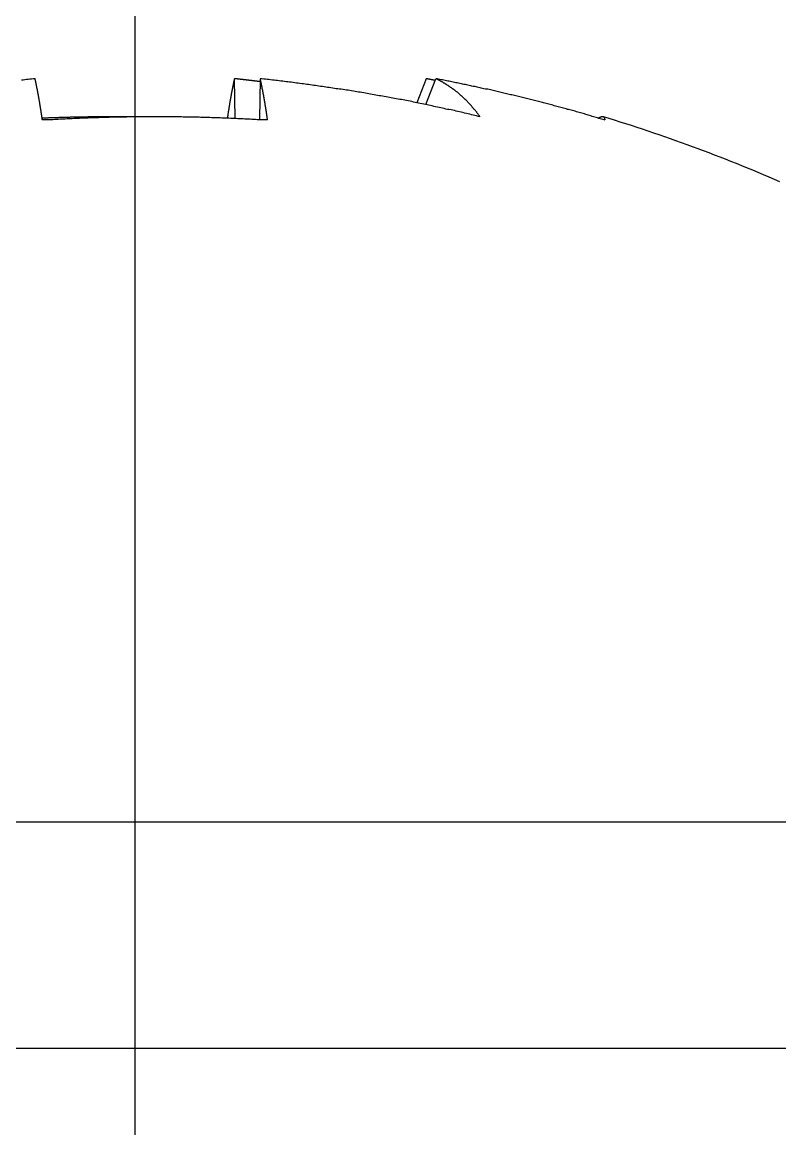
# Model space of a CAD drawing. Extents: x 1 to 262, y 0 to 247.
# Drawn here: x 69.539 to 71.885, y 107.518 to 110.946 of the extents above; entities that cross this region are included whole.
import ezdxf

# ---------------------------------------------------------------- set-up
doc = ezdxf.new("R2010")
doc.units = 0
doc.linetypes.add('CENTER', pattern=[50.8, 31.75, -6.35, 6.35, -6.35])
doc.layers.get('0').update_dxf_attribs({"linetype": 'CONTINUOUS'})
doc.layers.add('CENTER', color=1, linetype='CENTER')

msp = doc.modelspace()

# ---------------------------------------------------------------- linework, layer by layer
at = {"color": 7, "linetype": 'CONTINUOUS'}
for p, q in [((70.1985, 110.6478), (70.1964, 110.7705)), ((70.2764, 110.7705), (70.2742, 110.6441)), ((70.7899, 110.7705), (70.761, 110.6964)), ((70.7892, 110.6906), (70.8203, 110.7705)), ((72.8377, 108.468), (66.9499, 108.468)), ((61.8877, 107.768), (77.8877, 107.768))]:
    msp.add_line(p, q, dxfattribs=at)
for points in [[(69.579, 110.771, 0), (69.5738, 110.77, 0), (69.5685, 110.769, 0), (69.5632, 110.769, 0), (69.558, 110.768, 0), (69.5527, 110.768, 0), (69.5474, 110.767, 0), (69.5422, 110.766, 0), (69.5369, 110.766, 0)], [(69.6018, 110.643, 0), (69.6017, 110.644, 0), (69.6015, 110.645, 0), (69.6013, 110.646, 0), (69.6011, 110.647, 0), (69.601, 110.649, 0), (69.6008, 110.65, 0), (69.6006, 110.651, 0), (69.6004, 110.652, 0), (69.6003, 110.653, 0), (69.6001, 110.655, 0), (69.5999, 110.656, 0), (69.5997, 110.657, 0), (69.5996, 110.658, 0), (69.5994, 110.659, 0), (69.5992, 110.661, 0), (69.599, 110.662, 0), (69.5989, 110.663, 0), (69.5987, 110.664, 0), (69.5985, 110.665, 0), (69.5983, 110.666, 0), (69.5981, 110.667, 0), (69.598, 110.669, 0), (69.5978, 110.67, 0), (69.5976, 110.671, 0), (69.5974, 110.672, 0), (69.5973, 110.673, 0), (69.5971, 110.674, 0), (69.5969, 110.675, 0), (69.5967, 110.677, 0), (69.5966, 110.678, 0), (69.5964, 110.679, 0), (69.5962, 110.68, 0), (69.596, 110.681, 0), (69.5958, 110.682, 0), (69.5957, 110.683, 0), (69.5955, 110.684, 0), (69.5953, 110.685, 0), (69.5951, 110.687, 0), (69.595, 110.688, 0), (69.5948, 110.689, 0), (69.5946, 110.69, 0), (69.5944, 110.691, 0), (69.5942, 110.692, 0), (69.5941, 110.693, 0), (69.5939, 110.694, 0), (69.5937, 110.695, 0), (69.5935, 110.696, 0), (69.5934, 110.697, 0), (69.5932, 110.698, 0), (69.593, 110.699, 0), (69.5928, 110.7, 0), (69.5926, 110.701, 0), (69.5925, 110.702, 0), (69.5923, 110.704, 0), (69.5921, 110.705, 0), (69.5919, 110.706, 0), (69.5918, 110.707, 0), (69.5916, 110.708, 0), (69.5914, 110.709, 0), (69.5912, 110.71, 0), (69.591, 110.711, 0), (69.5909, 110.712, 0), (69.5907, 110.713, 0), (69.5905, 110.714, 0), (69.5903, 110.715, 0), (69.5902, 110.716, 0), (69.59, 110.717, 0), (69.5898, 110.718, 0), (69.5896, 110.719, 0), (69.5894, 110.72, 0), (69.5893, 110.721, 0), (69.5891, 110.722, 0), (69.5889, 110.723, 0), (69.5887, 110.723, 0), (69.5885, 110.724, 0), (69.5884, 110.725, 0), (69.5882, 110.726, 0), (69.588, 110.727, 0), (69.5878, 110.728, 0), (69.5876, 110.729, 0), (69.5875, 110.73, 0), (69.5873, 110.731, 0), (69.5871, 110.732, 0), (69.5869, 110.733, 0), (69.5868, 110.734, 0), (69.5866, 110.735, 0), (69.5864, 110.736, 0), (69.5862, 110.737, 0), (69.586, 110.738, 0), (69.5859, 110.738, 0), (69.5857, 110.739, 0), (69.5855, 110.74, 0), (69.5853, 110.741, 0), (69.5851, 110.742, 0), (69.585, 110.743, 0), (69.5848, 110.744, 0), (69.5846, 110.745, 0), (69.5844, 110.746, 0), (69.5842, 110.747, 0), (69.5841, 110.747, 0), (69.5839, 110.748, 0), (69.5837, 110.749, 0), (69.5835, 110.75, 0), (69.5833, 110.751, 0), (69.5832, 110.752, 0), (69.583, 110.753, 0), (69.5828, 110.753, 0), (69.5826, 110.754, 0), (69.5824, 110.755, 0), (69.5823, 110.756, 0), (69.5821, 110.757, 0), (69.5819, 110.758, 0), (69.5817, 110.758, 0), (69.5815, 110.759, 0), (69.5814, 110.76, 0), (69.5812, 110.761, 0), (69.581, 110.762, 0), (69.5808, 110.763, 0), (69.5806, 110.763, 0), (69.5805, 110.764, 0), (69.5803, 110.765, 0), (69.5801, 110.766, 0), (69.5799, 110.767, 0), (69.5797, 110.767, 0), (69.5796, 110.768, 0), (69.5794, 110.769, 0), (69.5792, 110.77, 0), (69.579, 110.771, 0)], [(70.1964, 110.771, 0), (70.1962, 110.77, 0), (70.1961, 110.769, 0), (70.1959, 110.768, 0), (70.1957, 110.768, 0), (70.1956, 110.767, 0), (70.1954, 110.766, 0), (70.1952, 110.765, 0), (70.195, 110.764, 0), (70.1949, 110.764, 0), (70.1947, 110.763, 0), (70.1945, 110.762, 0), (70.1943, 110.761, 0), (70.1942, 110.761, 0), (70.194, 110.76, 0), (70.1938, 110.759, 0), (70.1936, 110.758, 0), (70.1935, 110.757, 0), (70.1933, 110.757, 0), (70.1931, 110.756, 0), (70.193, 110.755, 0), (70.1928, 110.754, 0), (70.1926, 110.753, 0), (70.1924, 110.753, 0), (70.1923, 110.752, 0), (70.1921, 110.751, 0), (70.1919, 110.75, 0), (70.1917, 110.749, 0), (70.1916, 110.748, 0), (70.1914, 110.748, 0), (70.1912, 110.747, 0), (70.1911, 110.746, 0), (70.1909, 110.745, 0), (70.1907, 110.744, 0), (70.1905, 110.743, 0), (70.1904, 110.742, 0), (70.1902, 110.742, 0), (70.19, 110.741, 0), (70.1899, 110.74, 0), (70.1897, 110.739, 0), (70.1895, 110.738, 0), (70.1893, 110.737, 0), (70.1892, 110.736, 0), (70.189, 110.735, 0), (70.1888, 110.735, 0), (70.1886, 110.734, 0), (70.1885, 110.733, 0), (70.1883, 110.732, 0), (70.1881, 110.731, 0), (70.188, 110.73, 0), (70.1878, 110.729, 0), (70.1876, 110.728, 0), (70.1874, 110.727, 0), (70.1873, 110.726, 0), (70.1871, 110.726, 0), (70.1869, 110.725, 0), (70.1868, 110.724, 0), (70.1866, 110.723, 0), (70.1864, 110.722, 0), (70.1862, 110.721, 0), (70.1861, 110.72, 0), (70.1859, 110.719, 0), (70.1857, 110.718, 0), (70.1856, 110.717, 0), (70.1854, 110.716, 0), (70.1852, 110.715, 0), (70.185, 110.714, 0), (70.1849, 110.713, 0), (70.1847, 110.712, 0), (70.1845, 110.711, 0), (70.1844, 110.71, 0), (70.1842, 110.709, 0), (70.184, 110.708, 0), (70.1838, 110.708, 0), (70.1837, 110.707, 0), (70.1835, 110.706, 0), (70.1833, 110.705, 0), (70.1832, 110.704, 0), (70.183, 110.703, 0), (70.1828, 110.702, 0), (70.1826, 110.701, 0), (70.1825, 110.7, 0), (70.1823, 110.699, 0), (70.1821, 110.698, 0), (70.182, 110.697, 0), (70.1818, 110.696, 0), (70.1816, 110.694, 0), (70.1814, 110.693, 0), (70.1813, 110.692, 0), (70.1811, 110.691, 0), (70.1809, 110.69, 0), (70.1808, 110.689, 0), (70.1806, 110.688, 0), (70.1804, 110.687, 0), (70.1803, 110.686, 0), (70.1801, 110.685, 0), (70.1799, 110.684, 0), (70.1797, 110.683, 0), (70.1796, 110.682, 0), (70.1794, 110.681, 0), (70.1792, 110.68, 0), (70.1791, 110.679, 0), (70.1789, 110.678, 0), (70.1787, 110.677, 0), (70.1786, 110.676, 0), (70.1784, 110.675, 0), (70.1782, 110.673, 0), (70.178, 110.672, 0), (70.1779, 110.671, 0), (70.1777, 110.67, 0), (70.1775, 110.669, 0), (70.1774, 110.668, 0), (70.1772, 110.667, 0), (70.177, 110.666, 0), (70.1769, 110.665, 0), (70.1767, 110.664, 0), (70.1765, 110.662, 0), (70.1763, 110.661, 0), (70.1762, 110.66, 0), (70.176, 110.659, 0), (70.1758, 110.658, 0), (70.1757, 110.657, 0), (70.1755, 110.656, 0), (70.1753, 110.655, 0), (70.1752, 110.653, 0), (70.175, 110.652, 0), (70.1748, 110.651, 0), (70.1747, 110.65, 0), (70.1745, 110.649, 0)], [(70.2762, 110.761, 0), (70.2756, 110.761, 0), (70.275, 110.762, 0), (70.2743, 110.762, 0), (70.2737, 110.762, 0), (70.2731, 110.762, 0), (70.2725, 110.762, 0), (70.2718, 110.762, 0), (70.2712, 110.762, 0), (70.2706, 110.762, 0), (70.27, 110.762, 0), (70.2693, 110.762, 0), (70.2687, 110.762, 0), (70.2681, 110.762, 0), (70.2675, 110.762, 0), (70.2669, 110.763, 0), (70.2662, 110.763, 0), (70.2656, 110.763, 0), (70.265, 110.763, 0), (70.2644, 110.763, 0), (70.2637, 110.763, 0), (70.2631, 110.763, 0), (70.2625, 110.763, 0), (70.2619, 110.763, 0), (70.2612, 110.763, 0), (70.2606, 110.763, 0), (70.26, 110.763, 0), (70.2594, 110.763, 0), (70.2588, 110.763, 0), (70.2581, 110.764, 0), (70.2575, 110.764, 0), (70.2569, 110.764, 0), (70.2563, 110.764, 0), (70.2556, 110.764, 0), (70.255, 110.764, 0), (70.2544, 110.764, 0), (70.2538, 110.764, 0), (70.2531, 110.764, 0), (70.2525, 110.764, 0), (70.2519, 110.764, 0), (70.2513, 110.764, 0), (70.2507, 110.764, 0), (70.25, 110.765, 0), (70.2494, 110.765, 0), (70.2488, 110.765, 0), (70.2482, 110.765, 0), (70.2475, 110.765, 0), (70.2469, 110.765, 0), (70.2463, 110.765, 0), (70.2457, 110.765, 0), (70.245, 110.765, 0), (70.2444, 110.765, 0), (70.2438, 110.765, 0), (70.2432, 110.765, 0), (70.2425, 110.765, 0), (70.2419, 110.765, 0), (70.2413, 110.766, 0), (70.2407, 110.766, 0), (70.2401, 110.766, 0), (70.2394, 110.766, 0), (70.2388, 110.766, 0), (70.2382, 110.766, 0), (70.2376, 110.766, 0), (70.2369, 110.766, 0), (70.2363, 110.766, 0), (70.2357, 110.766, 0), (70.2351, 110.766, 0), (70.2344, 110.766, 0), (70.2338, 110.766, 0), (70.2332, 110.766, 0), (70.2326, 110.767, 0), (70.232, 110.767, 0), (70.2313, 110.767, 0), (70.2307, 110.767, 0), (70.2301, 110.767, 0), (70.2295, 110.767, 0), (70.2288, 110.767, 0), (70.2282, 110.767, 0), (70.2276, 110.767, 0), (70.227, 110.767, 0), (70.2263, 110.767, 0), (70.2257, 110.767, 0), (70.2251, 110.767, 0), (70.2245, 110.767, 0), (70.2238, 110.768, 0), (70.2232, 110.768, 0), (70.2226, 110.768, 0), (70.222, 110.768, 0), (70.2214, 110.768, 0), (70.2207, 110.768, 0), (70.2201, 110.768, 0), (70.2195, 110.768, 0), (70.2189, 110.768, 0), (70.2182, 110.768, 0), (70.2176, 110.768, 0), (70.217, 110.768, 0), (70.2164, 110.768, 0), (70.2157, 110.768, 0), (70.2151, 110.768, 0), (70.2145, 110.769, 0), (70.2139, 110.769, 0), (70.2132, 110.769, 0), (70.2126, 110.769, 0), (70.212, 110.769, 0), (70.2114, 110.769, 0), (70.2108, 110.769, 0), (70.2101, 110.769, 0), (70.2095, 110.769, 0), (70.2089, 110.769, 0), (70.2083, 110.769, 0), (70.2076, 110.769, 0), (70.207, 110.769, 0), (70.2064, 110.769, 0), (70.2058, 110.77, 0), (70.2051, 110.77, 0), (70.2045, 110.77, 0), (70.2039, 110.77, 0), (70.2033, 110.77, 0), (70.2027, 110.77, 0), (70.202, 110.77, 0), (70.2014, 110.77, 0), (70.2008, 110.77, 0), (70.2002, 110.77, 0), (70.1995, 110.77, 0), (70.1989, 110.77, 0), (70.1983, 110.77, 0), (70.1977, 110.77, 0), (70.197, 110.77, 0), (70.1964, 110.771, 0)], [(70.2992, 110.643, 0), (70.299, 110.644, 0), (70.2988, 110.645, 0), (70.2987, 110.646, 0), (70.2985, 110.647, 0), (70.2983, 110.649, 0), (70.2981, 110.65, 0), (70.298, 110.651, 0), (70.2978, 110.652, 0), (70.2976, 110.653, 0), (70.2974, 110.655, 0), (70.2972, 110.656, 0), (70.2971, 110.657, 0), (70.2969, 110.658, 0), (70.2967, 110.659, 0), (70.2965, 110.661, 0), (70.2964, 110.662, 0), (70.2962, 110.663, 0), (70.296, 110.664, 0), (70.2958, 110.665, 0), (70.2957, 110.666, 0), (70.2955, 110.667, 0), (70.2953, 110.669, 0), (70.2951, 110.67, 0), (70.295, 110.671, 0), (70.2948, 110.672, 0), (70.2946, 110.673, 0), (70.2944, 110.674, 0), (70.2942, 110.675, 0), (70.2941, 110.677, 0), (70.2939, 110.678, 0), (70.2937, 110.679, 0), (70.2935, 110.68, 0), (70.2934, 110.681, 0), (70.2932, 110.682, 0), (70.293, 110.683, 0), (70.2928, 110.684, 0), (70.2927, 110.685, 0), (70.2925, 110.687, 0), (70.2923, 110.688, 0), (70.2921, 110.689, 0), (70.2919, 110.69, 0), (70.2918, 110.691, 0), (70.2916, 110.692, 0), (70.2914, 110.693, 0), (70.2912, 110.694, 0), (70.2911, 110.695, 0), (70.2909, 110.696, 0), (70.2907, 110.697, 0), (70.2905, 110.698, 0), (70.2903, 110.699, 0), (70.2902, 110.7, 0), (70.29, 110.701, 0), (70.2898, 110.702, 0), (70.2896, 110.704, 0), (70.2895, 110.705, 0), (70.2893, 110.706, 0), (70.2891, 110.707, 0), (70.2889, 110.708, 0), (70.2887, 110.709, 0), (70.2886, 110.71, 0), (70.2884, 110.711, 0), (70.2882, 110.712, 0), (70.288, 110.713, 0), (70.2878, 110.714, 0), (70.2877, 110.715, 0), (70.2875, 110.716, 0), (70.2873, 110.717, 0), (70.2871, 110.718, 0), (70.287, 110.719, 0), (70.2868, 110.72, 0), (70.2866, 110.721, 0), (70.2864, 110.722, 0), (70.2862, 110.723, 0), (70.2861, 110.723, 0), (70.2859, 110.724, 0), (70.2857, 110.725, 0), (70.2855, 110.726, 0), (70.2853, 110.727, 0), (70.2852, 110.728, 0), (70.285, 110.729, 0), (70.2848, 110.73, 0), (70.2846, 110.731, 0), (70.2845, 110.732, 0), (70.2843, 110.733, 0), (70.2841, 110.734, 0), (70.2839, 110.735, 0), (70.2837, 110.736, 0), (70.2836, 110.737, 0), (70.2834, 110.738, 0), (70.2832, 110.738, 0), (70.283, 110.739, 0), (70.2828, 110.74, 0), (70.2827, 110.741, 0), (70.2825, 110.742, 0), (70.2823, 110.743, 0), (70.2821, 110.744, 0), (70.2819, 110.745, 0), (70.2818, 110.746, 0), (70.2816, 110.747, 0), (70.2814, 110.747, 0), (70.2812, 110.748, 0), (70.281, 110.749, 0), (70.2809, 110.75, 0), (70.2807, 110.751, 0), (70.2805, 110.752, 0), (70.2803, 110.753, 0), (70.2801, 110.753, 0), (70.28, 110.754, 0), (70.2798, 110.755, 0), (70.2796, 110.756, 0), (70.2794, 110.757, 0), (70.2792, 110.758, 0), (70.2791, 110.758, 0), (70.2789, 110.759, 0), (70.2787, 110.76, 0), (70.2785, 110.761, 0), (70.2783, 110.762, 0), (70.2782, 110.763, 0), (70.278, 110.763, 0), (70.2778, 110.764, 0), (70.2776, 110.765, 0), (70.2774, 110.766, 0), (70.2773, 110.767, 0), (70.2771, 110.767, 0), (70.2769, 110.768, 0), (70.2767, 110.769, 0), (70.2765, 110.77, 0), (70.2764, 110.771, 0)], [(70.9567, 110.653, 0), (70.9514, 110.654, 0), (70.9462, 110.656, 0), (70.9409, 110.657, 0), (70.9356, 110.658, 0), (70.9304, 110.659, 0), (70.9251, 110.661, 0), (70.9198, 110.662, 0), (70.9146, 110.663, 0), (70.9093, 110.664, 0), (70.904, 110.666, 0), (70.8987, 110.667, 0), (70.8935, 110.668, 0), (70.8882, 110.669, 0), (70.8829, 110.67, 0), (70.8776, 110.672, 0), (70.8724, 110.673, 0), (70.8671, 110.674, 0), (70.8618, 110.675, 0), (70.8565, 110.676, 0), (70.8512, 110.677, 0), (70.846, 110.679, 0), (70.8407, 110.68, 0), (70.8354, 110.681, 0), (70.8301, 110.682, 0), (70.8248, 110.683, 0), (70.8195, 110.684, 0), (70.8142, 110.685, 0), (70.8089, 110.687, 0), (70.8037, 110.688, 0), (70.7984, 110.689, 0), (70.7931, 110.69, 0), (70.7878, 110.691, 0), (70.7825, 110.692, 0), (70.7772, 110.693, 0), (70.7719, 110.694, 0), (70.7666, 110.695, 0), (70.7613, 110.696, 0), (70.756, 110.697, 0), (70.7507, 110.698, 0), (70.7454, 110.7, 0), (70.7401, 110.701, 0), (70.7348, 110.702, 0), (70.7295, 110.703, 0), (70.7242, 110.704, 0), (70.7189, 110.705, 0), (70.7136, 110.706, 0), (70.7083, 110.707, 0), (70.703, 110.708, 0), (70.6977, 110.709, 0), (70.6924, 110.71, 0), (70.687, 110.711, 0), (70.6817, 110.712, 0), (70.6764, 110.713, 0), (70.6711, 110.714, 0), (70.6658, 110.715, 0), (70.6605, 110.716, 0), (70.6552, 110.717, 0), (70.6499, 110.718, 0), (70.6445, 110.718, 0), (70.6392, 110.719, 0), (70.6339, 110.72, 0), (70.6286, 110.721, 0), (70.6233, 110.722, 0), (70.6179, 110.723, 0), (70.6126, 110.724, 0), (70.6073, 110.725, 0), (70.602, 110.726, 0), (70.5967, 110.727, 0), (70.5913, 110.728, 0), (70.586, 110.729, 0), (70.5807, 110.729, 0), (70.5754, 110.73, 0), (70.57, 110.731, 0), (70.5647, 110.732, 0), (70.5594, 110.733, 0), (70.5541, 110.734, 0), (70.5487, 110.735, 0), (70.5434, 110.735, 0), (70.5381, 110.736, 0), (70.5328, 110.737, 0), (70.5274, 110.738, 0), (70.5221, 110.739, 0), (70.5168, 110.74, 0), (70.5114, 110.74, 0), (70.5061, 110.741, 0), (70.5008, 110.742, 0), (70.4954, 110.743, 0), (70.4901, 110.744, 0), (70.4848, 110.744, 0), (70.4794, 110.745, 0), (70.4741, 110.746, 0), (70.4688, 110.747, 0), (70.4634, 110.747, 0), (70.4581, 110.748, 0), (70.4527, 110.749, 0), (70.4474, 110.75, 0), (70.4421, 110.75, 0), (70.4367, 110.751, 0), (70.4314, 110.752, 0), (70.426, 110.753, 0), (70.4207, 110.753, 0), (70.4154, 110.754, 0), (70.41, 110.755, 0), (70.4047, 110.755, 0), (70.3993, 110.756, 0), (70.394, 110.757, 0), (70.3887, 110.757, 0), (70.3833, 110.758, 0), (70.378, 110.759, 0), (70.3726, 110.76, 0), (70.3673, 110.76, 0), (70.3619, 110.761, 0), (70.3566, 110.761, 0), (70.3512, 110.762, 0), (70.3459, 110.763, 0), (70.3405, 110.763, 0), (70.3352, 110.764, 0), (70.3299, 110.765, 0), (70.3245, 110.765, 0), (70.3192, 110.766, 0), (70.3138, 110.766, 0), (70.3085, 110.767, 0), (70.3031, 110.768, 0), (70.2978, 110.768, 0), (70.2924, 110.769, 0), (70.2871, 110.769, 0), (70.2817, 110.77, 0), (70.2764, 110.771, 0)], [(70.8182, 110.765, 0), (70.8179, 110.765, 0), (70.8177, 110.765, 0), (70.8175, 110.765, 0), (70.8173, 110.765, 0), (70.8171, 110.765, 0), (70.8168, 110.765, 0), (70.8166, 110.765, 0), (70.8164, 110.765, 0), (70.8162, 110.766, 0), (70.816, 110.766, 0), (70.8157, 110.766, 0), (70.8155, 110.766, 0), (70.8153, 110.766, 0), (70.8151, 110.766, 0), (70.8148, 110.766, 0), (70.8146, 110.766, 0), (70.8144, 110.766, 0), (70.8142, 110.766, 0), (70.814, 110.766, 0), (70.8137, 110.766, 0), (70.8135, 110.766, 0), (70.8133, 110.766, 0), (70.8131, 110.766, 0), (70.8129, 110.766, 0), (70.8126, 110.766, 0), (70.8124, 110.766, 0), (70.8122, 110.766, 0), (70.812, 110.766, 0), (70.8118, 110.766, 0), (70.8115, 110.766, 0), (70.8113, 110.766, 0), (70.8111, 110.767, 0), (70.8109, 110.767, 0), (70.8107, 110.767, 0), (70.8104, 110.767, 0), (70.8102, 110.767, 0), (70.81, 110.767, 0), (70.8098, 110.767, 0), (70.8095, 110.767, 0), (70.8093, 110.767, 0), (70.8091, 110.767, 0), (70.8089, 110.767, 0), (70.8087, 110.767, 0), (70.8084, 110.767, 0), (70.8082, 110.767, 0), (70.808, 110.767, 0), (70.8078, 110.767, 0), (70.8076, 110.767, 0), (70.8073, 110.767, 0), (70.8071, 110.767, 0), (70.8069, 110.767, 0), (70.8067, 110.767, 0), (70.8065, 110.767, 0), (70.8062, 110.767, 0), (70.806, 110.767, 0), (70.8058, 110.768, 0), (70.8056, 110.768, 0), (70.8053, 110.768, 0), (70.8051, 110.768, 0), (70.8049, 110.768, 0), (70.8047, 110.768, 0), (70.8045, 110.768, 0), (70.8042, 110.768, 0), (70.804, 110.768, 0), (70.8038, 110.768, 0), (70.8036, 110.768, 0), (70.8034, 110.768, 0), (70.8031, 110.768, 0), (70.8029, 110.768, 0), (70.8027, 110.768, 0), (70.8025, 110.768, 0), (70.8023, 110.768, 0), (70.802, 110.768, 0), (70.8018, 110.768, 0), (70.8016, 110.768, 0), (70.8014, 110.768, 0), (70.8011, 110.768, 0), (70.8009, 110.768, 0), (70.8007, 110.768, 0), (70.8005, 110.769, 0), (70.8003, 110.769, 0), (70.8, 110.769, 0), (70.7998, 110.769, 0), (70.7996, 110.769, 0), (70.7994, 110.769, 0), (70.7992, 110.769, 0), (70.7989, 110.769, 0), (70.7987, 110.769, 0), (70.7985, 110.769, 0), (70.7983, 110.769, 0), (70.7981, 110.769, 0), (70.7978, 110.769, 0), (70.7976, 110.769, 0), (70.7974, 110.769, 0), (70.7972, 110.769, 0), (70.7969, 110.769, 0), (70.7967, 110.769, 0), (70.7965, 110.769, 0), (70.7963, 110.769, 0), (70.7961, 110.769, 0), (70.7958, 110.769, 0), (70.7956, 110.769, 0), (70.7954, 110.769, 0), (70.7952, 110.77, 0), (70.795, 110.77, 0), (70.7947, 110.77, 0), (70.7945, 110.77, 0), (70.7943, 110.77, 0), (70.7941, 110.77, 0), (70.7939, 110.77, 0), (70.7936, 110.77, 0), (70.7934, 110.77, 0), (70.7932, 110.77, 0), (70.793, 110.77, 0), (70.7927, 110.77, 0), (70.7925, 110.77, 0), (70.7923, 110.77, 0), (70.7921, 110.77, 0), (70.7919, 110.77, 0), (70.7916, 110.77, 0), (70.7914, 110.77, 0), (70.7912, 110.77, 0), (70.791, 110.77, 0), (70.7908, 110.77, 0), (70.7905, 110.77, 0), (70.7903, 110.77, 0), (70.7901, 110.77, 0), (70.7899, 110.771, 0)], [(71.3448, 110.642, 0), (71.3408, 110.644, 0), (71.3367, 110.645, 0), (71.3327, 110.646, 0), (71.3286, 110.647, 0), (71.3246, 110.648, 0), (71.3205, 110.65, 0), (71.3165, 110.651, 0), (71.3125, 110.652, 0), (71.3084, 110.653, 0), (71.3044, 110.654, 0), (71.3003, 110.656, 0), (71.2963, 110.657, 0), (71.2922, 110.658, 0), (71.2881, 110.659, 0), (71.2841, 110.66, 0), (71.28, 110.662, 0), (71.276, 110.663, 0), (71.2719, 110.664, 0), (71.2679, 110.665, 0), (71.2638, 110.666, 0), (71.2597, 110.667, 0), (71.2557, 110.668, 0), (71.2516, 110.67, 0), (71.2476, 110.671, 0), (71.2435, 110.672, 0), (71.2394, 110.673, 0), (71.2354, 110.674, 0), (71.2313, 110.675, 0), (71.2272, 110.676, 0), (71.2232, 110.678, 0), (71.2191, 110.679, 0), (71.215, 110.68, 0), (71.2109, 110.681, 0), (71.2069, 110.682, 0), (71.2028, 110.683, 0), (71.1987, 110.684, 0), (71.1946, 110.685, 0), (71.1906, 110.686, 0), (71.1865, 110.687, 0), (71.1824, 110.689, 0), (71.1783, 110.69, 0), (71.1743, 110.691, 0), (71.1702, 110.692, 0), (71.1661, 110.693, 0), (71.162, 110.694, 0), (71.1579, 110.695, 0), (71.1538, 110.696, 0), (71.1498, 110.697, 0), (71.1457, 110.698, 0), (71.1416, 110.699, 0), (71.1375, 110.7, 0), (71.1334, 110.701, 0), (71.1293, 110.702, 0), (71.1252, 110.703, 0), (71.1211, 110.704, 0), (71.117, 110.705, 0), (71.1129, 110.706, 0), (71.1088, 110.708, 0), (71.1048, 110.709, 0), (71.1007, 110.71, 0), (71.0966, 110.711, 0), (71.0925, 110.712, 0), (71.0884, 110.713, 0), (71.0843, 110.714, 0), (71.0802, 110.715, 0), (71.0761, 110.716, 0), (71.072, 110.717, 0), (71.0679, 110.718, 0), (71.0638, 110.719, 0), (71.0596, 110.72, 0), (71.0555, 110.721, 0), (71.0514, 110.721, 0), (71.0473, 110.722, 0), (71.0432, 110.723, 0), (71.0391, 110.724, 0), (71.035, 110.725, 0), (71.0309, 110.726, 0), (71.0268, 110.727, 0), (71.0227, 110.728, 0), (71.0186, 110.729, 0), (71.0144, 110.73, 0), (71.0103, 110.731, 0), (71.0062, 110.732, 0), (71.0021, 110.733, 0), (70.998, 110.734, 0), (70.9939, 110.735, 0), (70.9897, 110.736, 0), (70.9856, 110.737, 0), (70.9815, 110.738, 0), (70.9774, 110.738, 0), (70.9733, 110.739, 0), (70.9691, 110.74, 0), (70.965, 110.741, 0), (70.9609, 110.742, 0), (70.9568, 110.743, 0), (70.9526, 110.744, 0), (70.9485, 110.745, 0), (70.9444, 110.746, 0), (70.9403, 110.747, 0), (70.9361, 110.747, 0), (70.932, 110.748, 0), (70.9279, 110.749, 0), (70.9237, 110.75, 0), (70.9196, 110.751, 0), (70.9155, 110.752, 0), (70.9114, 110.753, 0), (70.9072, 110.753, 0), (70.9031, 110.754, 0), (70.899, 110.755, 0), (70.8948, 110.756, 0), (70.8907, 110.757, 0), (70.8865, 110.758, 0), (70.8824, 110.758, 0), (70.8783, 110.759, 0), (70.8741, 110.76, 0), (70.87, 110.761, 0), (70.8658, 110.762, 0), (70.8617, 110.763, 0), (70.8576, 110.763, 0), (70.8534, 110.764, 0), (70.8493, 110.765, 0), (70.8451, 110.766, 0), (70.841, 110.767, 0), (70.8368, 110.767, 0), (70.8327, 110.768, 0), (70.8286, 110.769, 0), (70.8244, 110.77, 0), (70.8203, 110.771, 0)], [(70.9567, 110.653, 0), (70.9558, 110.654, 0), (70.9548, 110.656, 0), (70.9539, 110.657, 0), (70.953, 110.658, 0), (70.9521, 110.659, 0), (70.9511, 110.661, 0), (70.9502, 110.662, 0), (70.9493, 110.663, 0), (70.9483, 110.664, 0), (70.9474, 110.666, 0), (70.9465, 110.667, 0), (70.9455, 110.668, 0), (70.9446, 110.669, 0), (70.9436, 110.67, 0), (70.9427, 110.672, 0), (70.9417, 110.673, 0), (70.9408, 110.674, 0), (70.9398, 110.675, 0), (70.9388, 110.676, 0), (70.9379, 110.677, 0), (70.9369, 110.679, 0), (70.936, 110.68, 0), (70.935, 110.681, 0), (70.934, 110.682, 0), (70.933, 110.683, 0), (70.9321, 110.684, 0), (70.9311, 110.685, 0), (70.9301, 110.687, 0), (70.9291, 110.688, 0), (70.9281, 110.689, 0), (70.9271, 110.69, 0), (70.9262, 110.691, 0), (70.9252, 110.692, 0), (70.9242, 110.693, 0), (70.9232, 110.694, 0), (70.9222, 110.695, 0), (70.9212, 110.696, 0), (70.9202, 110.697, 0), (70.9191, 110.698, 0), (70.9181, 110.7, 0), (70.9171, 110.701, 0), (70.9161, 110.702, 0), (70.9151, 110.703, 0), (70.9141, 110.704, 0), (70.9131, 110.705, 0), (70.912, 110.706, 0), (70.911, 110.707, 0), (70.91, 110.708, 0), (70.9089, 110.709, 0), (70.9079, 110.71, 0), (70.9069, 110.711, 0), (70.9058, 110.712, 0), (70.9048, 110.713, 0), (70.9038, 110.714, 0), (70.9027, 110.715, 0), (70.9017, 110.716, 0), (70.9006, 110.717, 0), (70.8996, 110.718, 0), (70.8985, 110.718, 0), (70.8975, 110.719, 0), (70.8964, 110.72, 0), (70.8953, 110.721, 0), (70.8943, 110.722, 0), (70.8932, 110.723, 0), (70.8921, 110.724, 0), (70.8911, 110.725, 0), (70.89, 110.726, 0), (70.8889, 110.727, 0), (70.8878, 110.728, 0), (70.8868, 110.729, 0), (70.8857, 110.729, 0), (70.8846, 110.73, 0), (70.8835, 110.731, 0), (70.8824, 110.732, 0), (70.8813, 110.733, 0), (70.8802, 110.734, 0), (70.8791, 110.735, 0), (70.878, 110.735, 0), (70.8769, 110.736, 0), (70.8758, 110.737, 0), (70.8747, 110.738, 0), (70.8736, 110.739, 0), (70.8725, 110.74, 0), (70.8714, 110.74, 0), (70.8703, 110.741, 0), (70.8692, 110.742, 0), (70.8681, 110.743, 0), (70.8669, 110.744, 0), (70.8658, 110.744, 0), (70.8647, 110.745, 0), (70.8636, 110.746, 0), (70.8624, 110.747, 0), (70.8613, 110.747, 0), (70.8602, 110.748, 0), (70.859, 110.749, 0), (70.8579, 110.75, 0), (70.8568, 110.75, 0), (70.8556, 110.751, 0), (70.8545, 110.752, 0), (70.8533, 110.753, 0), (70.8522, 110.753, 0), (70.851, 110.754, 0), (70.8499, 110.755, 0), (70.8487, 110.755, 0), (70.8475, 110.756, 0), (70.8464, 110.757, 0), (70.8452, 110.757, 0), (70.8441, 110.758, 0), (70.8429, 110.759, 0), (70.8417, 110.76, 0), (70.8405, 110.76, 0), (70.8394, 110.761, 0), (70.8382, 110.761, 0), (70.837, 110.762, 0), (70.8358, 110.763, 0), (70.8346, 110.763, 0), (70.8335, 110.764, 0), (70.8323, 110.765, 0), (70.8311, 110.765, 0), (70.8299, 110.766, 0), (70.8287, 110.766, 0), (70.8275, 110.767, 0), (70.8263, 110.768, 0), (70.8251, 110.768, 0), (70.8239, 110.769, 0), (70.8227, 110.769, 0), (70.8215, 110.77, 0), (70.8203, 110.771, 0)], [(69.8877, 110.653, 0), (69.8855, 110.653, 0), (69.8832, 110.653, 0), (69.881, 110.653, 0), (69.8787, 110.653, 0), (69.8765, 110.653, 0), (69.8743, 110.653, 0), (69.872, 110.653, 0), (69.8698, 110.653, 0), (69.8675, 110.653, 0), (69.8653, 110.653, 0), (69.8631, 110.653, 0), (69.8608, 110.653, 0), (69.8586, 110.653, 0), (69.8563, 110.653, 0), (69.8541, 110.653, 0), (69.8518, 110.653, 0), (69.8496, 110.653, 0), (69.8474, 110.653, 0), (69.8451, 110.653, 0), (69.8429, 110.653, 0), (69.8406, 110.653, 0), (69.8384, 110.653, 0), (69.8361, 110.653, 0), (69.8339, 110.653, 0), (69.8317, 110.653, 0), (69.8294, 110.653, 0), (69.8272, 110.653, 0), (69.8249, 110.653, 0), (69.8227, 110.653, 0), (69.8204, 110.653, 0), (69.8182, 110.653, 0), (69.816, 110.653, 0), (69.8137, 110.653, 0), (69.8115, 110.653, 0), (69.8092, 110.653, 0), (69.807, 110.653, 0), (69.8048, 110.653, 0), (69.8025, 110.653, 0), (69.8003, 110.653, 0), (69.798, 110.653, 0), (69.7958, 110.653, 0), (69.7935, 110.653, 0), (69.7913, 110.653, 0), (69.7891, 110.653, 0), (69.7868, 110.653, 0), (69.7846, 110.653, 0), (69.7823, 110.653, 0), (69.7801, 110.653, 0), (69.7779, 110.653, 0), (69.7756, 110.653, 0), (69.7734, 110.653, 0), (69.7711, 110.653, 0), (69.7689, 110.653, 0), (69.7667, 110.653, 0), (69.7644, 110.653, 0), (69.7622, 110.653, 0), (69.7599, 110.653, 0), (69.7577, 110.653, 0), (69.7554, 110.653, 0), (69.7532, 110.653, 0), (69.751, 110.653, 0), (69.7487, 110.653, 0), (69.7465, 110.653, 0), (69.7442, 110.653, 0), (69.742, 110.653, 0), (69.7398, 110.652, 0), (69.7375, 110.652, 0), (69.7353, 110.652, 0), (69.733, 110.652, 0), (69.7308, 110.652, 0), (69.7286, 110.652, 0), (69.7263, 110.652, 0), (69.7241, 110.652, 0), (69.7218, 110.652, 0), (69.7196, 110.652, 0), (69.7174, 110.652, 0), (69.7151, 110.652, 0), (69.7129, 110.652, 0), (69.7106, 110.652, 0), (69.7084, 110.652, 0), (69.7062, 110.652, 0), (69.7039, 110.652, 0), (69.7017, 110.652, 0), (69.6994, 110.652, 0), (69.6972, 110.652, 0), (69.695, 110.652, 0), (69.6927, 110.652, 0), (69.6905, 110.652, 0), (69.6882, 110.652, 0), (69.686, 110.651, 0), (69.6838, 110.651, 0), (69.6815, 110.651, 0), (69.6793, 110.651, 0), (69.677, 110.651, 0), (69.6748, 110.651, 0), (69.6726, 110.651, 0), (69.6703, 110.651, 0), (69.6681, 110.651, 0), (69.6658, 110.651, 0), (69.6636, 110.651, 0), (69.6614, 110.651, 0), (69.6591, 110.651, 0), (69.6569, 110.651, 0), (69.6547, 110.651, 0), (69.6524, 110.651, 0), (69.6502, 110.65, 0), (69.6479, 110.65, 0), (69.6457, 110.65, 0), (69.6435, 110.65, 0), (69.6412, 110.65, 0), (69.639, 110.65, 0), (69.6367, 110.65, 0), (69.6345, 110.65, 0), (69.6323, 110.65, 0), (69.63, 110.65, 0), (69.6278, 110.65, 0), (69.6256, 110.65, 0), (69.6233, 110.65, 0), (69.6211, 110.65, 0), (69.6188, 110.649, 0), (69.6166, 110.649, 0), (69.6144, 110.649, 0), (69.6121, 110.649, 0), (69.6099, 110.649, 0), (69.6077, 110.649, 0), (69.6054, 110.649, 0), (69.6032, 110.649, 0), (69.601, 110.649, 0)], [(70.2992, 110.643, 0), (70.2938, 110.643, 0), (70.2883, 110.643, 0), (70.2829, 110.644, 0), (70.2775, 110.644, 0), (70.272, 110.644, 0), (70.2666, 110.644, 0), (70.2612, 110.645, 0), (70.2557, 110.645, 0), (70.2503, 110.645, 0), (70.2449, 110.646, 0), (70.2394, 110.646, 0), (70.234, 110.646, 0), (70.2286, 110.646, 0), (70.2231, 110.647, 0), (70.2177, 110.647, 0), (70.2123, 110.647, 0), (70.2068, 110.647, 0), (70.2014, 110.648, 0), (70.1959, 110.648, 0), (70.1905, 110.648, 0), (70.1851, 110.648, 0), (70.1796, 110.649, 0), (70.1742, 110.649, 0), (70.1688, 110.649, 0), (70.1633, 110.649, 0), (70.1579, 110.649, 0), (70.1524, 110.65, 0), (70.147, 110.65, 0), (70.1415, 110.65, 0), (70.1361, 110.65, 0), (70.1307, 110.65, 0), (70.1252, 110.65, 0), (70.1198, 110.651, 0), (70.1143, 110.651, 0), (70.1089, 110.651, 0), (70.1034, 110.651, 0), (70.098, 110.651, 0), (70.0925, 110.651, 0), (70.0871, 110.652, 0), (70.0816, 110.652, 0), (70.0762, 110.652, 0), (70.0708, 110.652, 0), (70.0653, 110.652, 0), (70.0599, 110.652, 0), (70.0544, 110.652, 0), (70.049, 110.652, 0), (70.0435, 110.652, 0), (70.0381, 110.652, 0), (70.0326, 110.653, 0), (70.0272, 110.653, 0), (70.0217, 110.653, 0), (70.0163, 110.653, 0), (70.0108, 110.653, 0), (70.0054, 110.653, 0), (69.9999, 110.653, 0), (69.9945, 110.653, 0), (69.989, 110.653, 0), (69.9836, 110.653, 0), (69.9781, 110.653, 0), (69.9727, 110.653, 0), (69.9672, 110.653, 0), (69.9617, 110.653, 0), (69.9563, 110.653, 0), (69.9508, 110.653, 0), (69.9454, 110.653, 0), (69.9399, 110.653, 0), (69.9345, 110.653, 0), (69.929, 110.653, 0), (69.9236, 110.653, 0), (69.9181, 110.653, 0), (69.9127, 110.653, 0), (69.9072, 110.653, 0), (69.9018, 110.653, 0), (69.8963, 110.653, 0), (69.8909, 110.653, 0), (69.8854, 110.653, 0), (69.8799, 110.653, 0), (69.8745, 110.653, 0), (69.869, 110.653, 0), (69.8636, 110.652, 0), (69.8581, 110.652, 0), (69.8527, 110.652, 0), (69.8472, 110.652, 0), (69.8418, 110.652, 0), (69.8363, 110.652, 0), (69.8309, 110.652, 0), (69.8254, 110.652, 0), (69.8199, 110.652, 0), (69.8145, 110.652, 0), (69.809, 110.651, 0), (69.8036, 110.651, 0), (69.7981, 110.651, 0), (69.7927, 110.651, 0), (69.7872, 110.651, 0), (69.7818, 110.651, 0), (69.7763, 110.65, 0), (69.7709, 110.65, 0), (69.7654, 110.65, 0), (69.7599, 110.65, 0), (69.7545, 110.65, 0), (69.749, 110.65, 0), (69.7436, 110.649, 0), (69.7381, 110.649, 0), (69.7327, 110.649, 0), (69.7272, 110.649, 0), (69.7218, 110.649, 0), (69.7163, 110.648, 0), (69.7109, 110.648, 0), (69.7054, 110.648, 0), (69.7, 110.648, 0), (69.6945, 110.647, 0), (69.6891, 110.647, 0), (69.6836, 110.647, 0), (69.6781, 110.647, 0), (69.6727, 110.646, 0), (69.6672, 110.646, 0), (69.6618, 110.646, 0), (69.6563, 110.646, 0), (69.6509, 110.645, 0), (69.6454, 110.645, 0), (69.64, 110.645, 0), (69.6345, 110.644, 0), (69.6291, 110.644, 0), (69.6236, 110.644, 0), (69.6182, 110.644, 0), (69.6127, 110.643, 0), (69.6073, 110.643, 0), (69.6018, 110.643, 0)], [(71.3441, 110.643, 0), (71.3441, 110.643, 0), (71.3441, 110.643, 0), (71.3441, 110.643, 0), (71.3441, 110.644, 0), (71.344, 110.644, 0), (71.344, 110.644, 0), (71.344, 110.644, 0), (71.344, 110.645, 0), (71.344, 110.645, 0), (71.3439, 110.645, 0), (71.3439, 110.645, 0), (71.3439, 110.646, 0), (71.3438, 110.646, 0), (71.3438, 110.646, 0), (71.3438, 110.646, 0), (71.3437, 110.646, 0), (71.3437, 110.647, 0), (71.3436, 110.647, 0), (71.3436, 110.647, 0), (71.3435, 110.647, 0), (71.3435, 110.648, 0), (71.3434, 110.648, 0), (71.3434, 110.648, 0), (71.3433, 110.648, 0), (71.3432, 110.648, 0), (71.3432, 110.648, 0), (71.3431, 110.649, 0), (71.343, 110.649, 0), (71.343, 110.649, 0), (71.3429, 110.649, 0), (71.3428, 110.649, 0), (71.3427, 110.649, 0), (71.3426, 110.65, 0), (71.3425, 110.65, 0), (71.3425, 110.65, 0), (71.3424, 110.65, 0), (71.3423, 110.65, 0), (71.3422, 110.65, 0), (71.3421, 110.65, 0), (71.342, 110.651, 0), (71.3419, 110.651, 0), (71.3418, 110.651, 0), (71.3417, 110.651, 0), (71.3416, 110.651, 0), (71.3414, 110.651, 0), (71.3413, 110.651, 0), (71.3412, 110.651, 0), (71.3411, 110.652, 0), (71.341, 110.652, 0), (71.3408, 110.652, 0), (71.3407, 110.652, 0), (71.3406, 110.652, 0), (71.3404, 110.652, 0), (71.3403, 110.652, 0), (71.3402, 110.652, 0), (71.34, 110.652, 0), (71.3399, 110.652, 0), (71.3398, 110.652, 0), (71.3396, 110.652, 0), (71.3395, 110.653, 0), (71.3393, 110.653, 0), (71.3391, 110.653, 0), (71.339, 110.653, 0), (71.3388, 110.653, 0), (71.3387, 110.653, 0), (71.3385, 110.653, 0), (71.3383, 110.653, 0), (71.3382, 110.653, 0), (71.338, 110.653, 0), (71.3378, 110.653, 0), (71.3376, 110.653, 0), (71.3375, 110.653, 0), (71.3373, 110.653, 0), (71.3371, 110.653, 0), (71.3369, 110.653, 0), (71.3367, 110.653, 0), (71.3365, 110.653, 0), (71.3363, 110.653, 0), (71.3361, 110.653, 0), (71.3359, 110.653, 0), (71.3357, 110.653, 0), (71.3355, 110.653, 0), (71.3353, 110.653, 0), (71.3351, 110.653, 0), (71.3349, 110.653, 0), (71.3347, 110.653, 0), (71.3345, 110.653, 0), (71.3343, 110.653, 0), (71.334, 110.653, 0), (71.3338, 110.653, 0), (71.3336, 110.653, 0), (71.3334, 110.653, 0), (71.3331, 110.653, 0), (71.3329, 110.653, 0), (71.3327, 110.653, 0), (71.3324, 110.653, 0), (71.3322, 110.652, 0), (71.3319, 110.652, 0), (71.3317, 110.652, 0), (71.3315, 110.652, 0), (71.3312, 110.652, 0), (71.331, 110.652, 0), (71.3307, 110.652, 0), (71.3304, 110.652, 0), (71.3302, 110.652, 0), (71.3299, 110.652, 0), (71.3297, 110.652, 0), (71.3294, 110.652, 0), (71.3291, 110.651, 0), (71.3288, 110.651, 0), (71.3286, 110.651, 0), (71.3283, 110.651, 0), (71.328, 110.651, 0), (71.3277, 110.651, 0), (71.3274, 110.651, 0), (71.3272, 110.651, 0), (71.3269, 110.65, 0), (71.3266, 110.65, 0), (71.3263, 110.65, 0), (71.326, 110.65, 0), (71.3257, 110.65, 0), (71.3254, 110.65, 0), (71.3251, 110.65, 0), (71.3248, 110.649, 0), (71.3245, 110.649, 0), (71.3242, 110.649, 0), (71.3238, 110.649, 0), (71.3235, 110.649, 0)]]:
    msp.add_polyline3d(points, dxfattribs=at)
msp.add_arc((69.8877, 105.868), 5, 66.4529, 73.1285, dxfattribs=at)
at = {"layer": 'CENTER', "color": 1, "linetype": 'CENTER'}
msp.add_line((69.8877, 171.7119), (69.8877, 49.251), dxfattribs=at)

doc.saveas('drawing.dxf')
